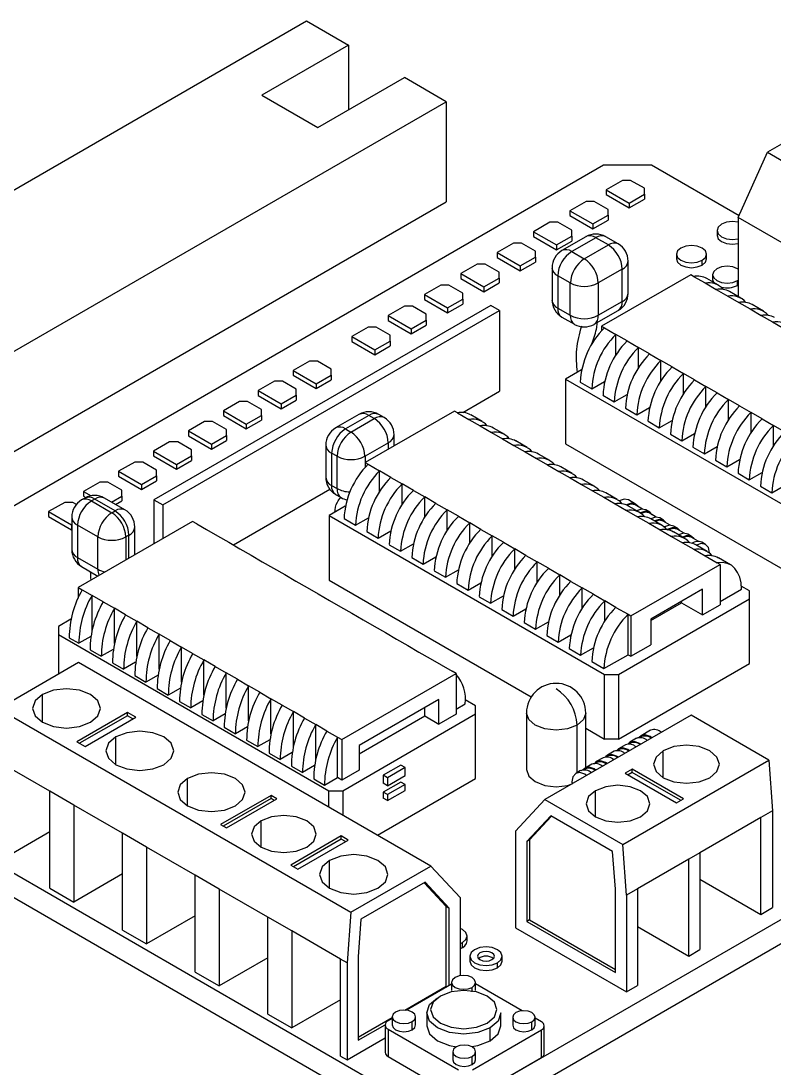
# Model space of a CAD drawing. Header units: millimetres. Extents: x 45 to 155, y 46 to 185.
# Drawn here: x 85.61 to 93.23, y 148.34 to 158.93 of the extents above; entities that cross this region are included whole.
import ezdxf

# ---------------------------------------------------------------- set-up
doc = ezdxf.new("R2010")
doc.units = ezdxf.units.MM

msp = doc.modelspace()

# ---------------------------------------------------------------- linework, layer by layer
at = {"color": 7, "linetype": 'Continuous', "lineweight": 25}
for p, q in [((73.482, 150.259), (88.501, 158.929)), ((88.501, 158.929), (88.925, 158.684)), ((88.925, 158.684), (88.048, 158.178)), ((88.925, 158.684), (88.925, 158.031)), ((88.614, 157.851), (89.491, 158.357)), ((89.915, 158.112), (89.491, 158.357)), ((88.048, 158.178), (88.614, 157.851)), ((74.896, 149.442), (89.915, 158.112)), ((89.915, 158.112), (89.915, 157.1)), ((94.002, 158.083), (93.166, 157.6)), ((92.869, 156.939), (93.166, 157.6)), ((93.166, 157.6), (96.805, 155.499)), ((84.296, 153.309), (91.507, 157.472)), ((91.507, 157.472), (91.993, 157.472)), ((91.993, 157.472), (92.879, 156.961)), ((91.698, 157.316), (91.534, 157.222)), ((91.78, 157.316), (91.698, 157.316)), ((91.92, 157.236), (91.78, 157.316)), ((91.534, 157.222), (91.767, 157.087)), ((91.534, 157.222), (91.534, 157.173)), ((91.92, 157.176), (91.92, 157.236)), ((83.759, 153.546), (89.915, 157.1)), ((91.331, 157.104), (91.166, 157.009)), ((91.412, 157.104), (91.331, 157.104)), ((91.552, 157.023), (91.412, 157.104)), ((91.534, 157.173), (91.767, 157.038)), ((91.767, 157.087), (91.92, 157.176)), ((91.767, 157.038), (91.92, 157.127)), ((91.767, 157.087), (91.767, 157.038)), ((91.92, 157.176), (91.92, 157.127)), ((91.166, 157.009), (91.166, 156.96)), ((91.166, 157.009), (91.399, 156.875)), ((91.552, 156.963), (91.552, 157.023)), ((90.963, 156.892), (90.799, 156.797)), ((91.044, 156.892), (90.963, 156.892)), ((91.184, 156.811), (91.044, 156.892)), ((91.166, 156.96), (91.399, 156.826)), ((91.399, 156.875), (91.552, 156.963)), ((91.399, 156.826), (91.552, 156.914)), ((91.399, 156.875), (91.399, 156.826)), ((91.552, 156.963), (91.552, 156.914)), ((96.508, 154.838), (92.869, 156.939)), ((92.869, 156.939), (92.869, 156.141)), ((90.799, 156.797), (90.799, 156.748)), ((90.799, 156.797), (91.031, 156.663)), ((91.184, 156.751), (91.184, 156.811)), ((92.654, 156.809), (92.654, 156.76)), ((90.595, 156.68), (90.431, 156.585)), ((90.676, 156.68), (90.595, 156.68)), ((90.817, 156.599), (90.676, 156.68)), ((90.799, 156.748), (91.031, 156.614)), ((91.031, 156.663), (91.184, 156.751)), ((91.031, 156.614), (91.184, 156.702)), ((91.031, 156.663), (91.031, 156.614)), ((91.328, 156.746), (91.085, 156.606)), ((91.184, 156.751), (91.184, 156.702)), ((91.428, 156.736), (91.185, 156.596)), ((91.311, 156.523), (91.555, 156.663)), ((91.555, 156.663), (91.428, 156.736)), ((91.655, 156.673), (91.528, 156.746)), ((90.431, 156.585), (90.664, 156.45)), ((90.431, 156.585), (90.431, 156.536)), ((90.817, 156.539), (90.817, 156.599)), ((91.185, 156.596), (91.311, 156.523)), ((92.244, 156.57), (92.244, 156.521)), ((92.548, 156.521), (92.548, 156.57)), ((90.227, 156.467), (90.063, 156.373)), ((90.309, 156.467), (90.227, 156.467)), ((90.449, 156.387), (90.309, 156.467)), ((90.431, 156.536), (90.664, 156.402)), ((90.664, 156.45), (90.817, 156.539)), ((90.664, 156.402), (90.817, 156.49)), ((90.664, 156.45), (90.664, 156.402)), ((90.817, 156.539), (90.817, 156.49)), ((91.755, 156.173), (91.755, 156.5)), ((92.504, 156.459), (92.504, 156.508)), ((90.063, 156.373), (90.063, 156.324)), ((90.063, 156.373), (90.296, 156.238)), ((90.449, 156.327), (90.449, 156.387)), ((90.985, 156.433), (90.985, 156.106)), ((91.17, 156.278), (91.043, 156.351)), ((91.043, 156.351), (91.043, 156.024)), ((91.696, 156.418), (91.453, 156.278)), ((92.389, 156.362), (91.486, 155.841)), ((91.696, 156.092), (91.696, 156.418)), ((92.417, 156.345), (92.389, 156.362)), ((92.417, 156.345), (92.534, 156.278)), ((92.61, 156.362), (92.61, 156.313)), ((89.86, 156.255), (89.695, 156.16)), ((89.941, 156.255), (89.86, 156.255)), ((90.081, 156.174), (89.941, 156.255)), ((90.063, 156.324), (90.296, 156.189)), ((90.296, 156.238), (90.449, 156.327)), ((90.296, 156.189), (90.449, 156.278)), ((90.296, 156.238), (90.296, 156.189)), ((90.449, 156.327), (90.449, 156.278)), ((91.17, 155.951), (91.17, 156.278)), ((91.453, 156.278), (91.453, 155.951)), ((92.534, 156.278), (92.647, 156.213)), ((92.669, 156.256), (92.552, 156.324)), ((92.61, 156.313), (92.617, 156.286)), ((92.861, 156.302), (92.869, 156.306)), ((92.861, 156.253), (92.861, 156.302)), ((92.861, 156.253), (92.869, 156.257)), ((89.695, 156.16), (89.928, 156.026)), ((89.695, 156.16), (89.695, 156.111)), ((90.081, 156.114), (90.081, 156.174)), ((92.647, 156.213), (92.762, 156.146)), ((92.762, 156.146), (92.875, 156.081)), ((92.896, 156.125), (92.782, 156.191)), ((90.367, 156.052), (86.958, 154.084)), ((89.492, 156.043), (89.328, 155.948)), ((89.573, 156.043), (89.492, 156.043)), ((89.713, 155.962), (89.573, 156.043)), ((89.695, 156.111), (89.928, 155.977)), ((89.928, 156.026), (90.081, 156.114)), ((89.928, 155.977), (90.081, 156.065)), ((89.928, 156.026), (89.928, 155.977)), ((90.081, 156.114), (90.081, 156.065)), ((90.455, 156.001), (90.367, 156.052)), ((91.453, 155.951), (91.696, 156.092)), ((92.875, 156.081), (92.989, 156.015)), ((93.124, 155.993), (93.01, 156.059)), ((87.047, 154.033), (90.455, 156.001)), ((89.328, 155.948), (89.561, 155.814)), ((89.328, 155.948), (89.328, 155.899)), ((89.713, 155.902), (89.713, 155.962)), ((90.455, 156.001), (90.455, 155.184)), ((91.043, 156.024), (91.17, 155.951)), ((91.085, 155.933), (91.211, 155.86)), ((91.411, 155.86), (91.655, 156)), ((92.989, 156.015), (93.102, 155.95)), ((93.102, 155.95), (93.217, 155.884)), ((89.124, 155.831), (88.96, 155.736)), ((89.206, 155.831), (89.124, 155.831)), ((89.346, 155.75), (89.206, 155.831)), ((89.328, 155.899), (89.561, 155.765)), ((89.561, 155.814), (89.713, 155.902)), ((89.561, 155.765), (89.713, 155.853)), ((89.713, 155.902), (89.713, 155.853)), ((91.486, 155.841), (91.515, 155.824)), ((91.486, 155.841), (91.486, 155.794)), ((91.515, 155.824), (91.631, 155.757)), ((93.217, 155.884), (93.33, 155.818)), ((88.96, 155.736), (89.193, 155.601)), ((88.96, 155.736), (88.96, 155.687)), ((89.346, 155.69), (89.346, 155.75)), ((89.561, 155.814), (89.561, 155.765)), ((91.745, 155.692), (91.631, 155.757)), ((91.631, 155.55), (91.631, 155.757)), ((88.96, 155.687), (89.193, 155.552)), ((89.193, 155.601), (89.346, 155.69)), ((89.193, 155.552), (89.346, 155.641)), ((89.346, 155.69), (89.346, 155.641)), ((91.745, 155.692), (91.859, 155.625)), ((91.972, 155.56), (91.859, 155.625)), ((91.859, 155.418), (91.859, 155.625)), ((89.193, 155.601), (89.193, 155.552)), ((91.972, 155.56), (92.087, 155.494)), ((88.531, 155.488), (88.367, 155.393)), ((88.367, 155.393), (88.367, 155.344)), ((88.367, 155.393), (88.6, 155.259)), ((88.612, 155.488), (88.531, 155.488)), ((88.752, 155.407), (88.612, 155.488)), ((88.752, 155.347), (88.752, 155.407)), ((91.283, 155.399), (91.121, 155.305)), ((92.2, 155.429), (92.087, 155.494)), ((92.087, 155.287), (92.087, 155.494)), ((92.2, 155.429), (92.314, 155.363)), ((88.367, 155.344), (88.6, 155.21)), ((88.6, 155.259), (88.752, 155.347)), ((88.6, 155.21), (88.752, 155.298)), ((88.752, 155.347), (88.752, 155.298)), ((91.121, 155.305), (93.906, 153.697)), ((91.121, 155.305), (91.121, 154.652)), ((92.428, 155.297), (92.314, 155.363)), ((92.314, 155.156), (92.314, 155.363)), ((92.428, 155.297), (92.542, 155.231)), ((88.177, 155.284), (88.013, 155.189)), ((88.013, 155.189), (88.246, 155.055)), ((88.013, 155.189), (88.013, 155.14)), ((88.258, 155.284), (88.177, 155.284)), ((88.398, 155.203), (88.258, 155.284)), ((88.398, 155.143), (88.398, 155.203)), ((88.6, 155.259), (88.6, 155.21)), ((90.081, 154.968), (90.455, 155.184)), ((91.271, 155.275), (91.387, 155.208)), ((91.387, 155.208), (91.517, 155.283)), ((92.655, 155.166), (92.542, 155.231)), ((92.542, 155.024), (92.542, 155.231)), ((87.824, 155.08), (87.66, 154.985)), ((87.905, 155.08), (87.824, 155.08)), ((88.045, 154.999), (87.905, 155.08)), ((88.013, 155.14), (88.246, 155.006)), ((88.246, 155.055), (88.398, 155.143)), ((88.246, 155.006), (88.398, 155.094)), ((88.398, 155.143), (88.398, 155.094)), ((91.5, 155.142), (91.615, 155.076)), ((91.615, 155.076), (91.745, 155.151)), ((92.655, 155.166), (92.77, 155.1)), ((92.883, 155.034), (92.77, 155.1)), ((92.77, 154.893), (92.77, 155.1)), ((87.66, 154.985), (87.66, 154.936)), ((87.66, 154.985), (87.892, 154.851)), ((88.045, 154.939), (88.045, 154.999)), ((88.246, 155.055), (88.246, 155.006)), ((89.999, 154.982), (89.096, 154.461)), ((90.027, 154.966), (89.999, 154.982)), ((91.728, 155.011), (91.843, 154.945)), ((91.843, 154.945), (91.972, 155.02)), ((92.883, 155.034), (92.998, 154.968)), ((93.111, 154.903), (92.998, 154.968)), ((92.998, 154.761), (92.998, 154.968)), ((87.47, 154.876), (87.306, 154.781)), ((87.551, 154.876), (87.47, 154.876)), ((87.691, 154.795), (87.551, 154.876)), ((87.66, 154.936), (87.892, 154.802)), ((87.892, 154.851), (88.045, 154.939)), ((87.892, 154.802), (88.045, 154.89)), ((88.045, 154.939), (88.045, 154.89)), ((89.032, 154.948), (88.796, 154.812)), ((89.132, 154.938), (88.896, 154.802)), ((88.951, 154.77), (89.187, 154.906)), ((89.187, 154.906), (89.132, 154.938)), ((89.287, 154.916), (89.232, 154.948)), ((90.027, 154.966), (90.144, 154.898)), ((90.144, 154.898), (90.257, 154.833)), ((90.279, 154.876), (90.162, 154.944)), ((91.956, 154.88), (92.07, 154.813)), ((92.07, 154.813), (92.2, 154.888)), ((93.111, 154.903), (93.225, 154.837)), ((87.306, 154.781), (87.539, 154.647)), ((87.306, 154.781), (87.306, 154.732)), ((87.691, 154.735), (87.691, 154.795)), ((87.892, 154.851), (87.892, 154.802)), ((88.896, 154.802), (88.951, 154.77)), ((90.257, 154.833), (90.372, 154.767)), ((90.372, 154.767), (90.485, 154.701)), ((90.506, 154.745), (90.392, 154.811)), ((92.298, 154.682), (92.428, 154.757)), ((93.338, 154.771), (93.225, 154.837)), ((93.225, 154.63), (93.225, 154.837)), ((87.116, 154.671), (86.953, 154.577)), ((87.198, 154.671), (87.116, 154.671)), ((87.338, 154.591), (87.198, 154.671)), ((87.306, 154.732), (87.539, 154.598)), ((87.539, 154.647), (87.691, 154.735)), ((87.539, 154.598), (87.691, 154.686)), ((87.691, 154.735), (87.691, 154.686)), ((89.329, 154.661), (89.093, 154.525)), ((89.329, 154.595), (89.329, 154.661)), ((89.387, 154.629), (89.387, 154.743)), ((90.485, 154.701), (90.599, 154.635)), ((90.734, 154.614), (90.62, 154.68)), ((91.121, 154.652), (93.906, 153.044)), ((92.184, 154.748), (92.298, 154.682)), ((86.953, 154.577), (86.953, 154.528)), ((86.953, 154.577), (87.185, 154.443)), ((87.338, 154.531), (87.338, 154.591)), ((87.539, 154.647), (87.539, 154.598)), ((88.696, 154.638), (88.696, 154.312)), ((88.81, 154.525), (88.755, 154.557)), ((88.755, 154.557), (88.755, 154.23)), ((90.599, 154.635), (90.712, 154.57)), ((90.712, 154.57), (90.827, 154.504)), ((90.962, 154.482), (90.847, 154.548)), ((92.411, 154.617), (92.526, 154.551)), ((92.526, 154.551), (92.655, 154.625)), ((86.763, 154.467), (86.599, 154.373)), ((86.844, 154.467), (86.763, 154.467)), ((86.984, 154.386), (86.844, 154.467)), ((86.953, 154.528), (87.185, 154.394)), ((87.185, 154.443), (87.338, 154.531)), ((87.185, 154.394), (87.338, 154.482)), ((87.185, 154.443), (87.185, 154.394)), ((87.338, 154.531), (87.338, 154.482)), ((88.81, 154.198), (88.81, 154.525)), ((89.093, 154.525), (89.093, 154.411)), ((89.096, 154.461), (89.125, 154.445)), ((89.096, 154.461), (89.096, 154.415)), ((89.125, 154.445), (89.241, 154.377)), ((90.827, 154.504), (90.94, 154.439)), ((90.94, 154.439), (91.055, 154.372)), ((92.639, 154.485), (92.753, 154.419)), ((92.753, 154.419), (92.883, 154.494)), ((86.599, 154.373), (86.832, 154.238)), ((86.599, 154.373), (86.599, 154.324)), ((86.984, 154.326), (86.984, 154.386)), ((89.355, 154.312), (89.241, 154.377)), ((89.241, 154.17), (89.241, 154.377)), ((91.055, 154.372), (91.168, 154.307)), ((91.19, 154.351), (91.075, 154.417)), ((92.867, 154.354), (92.981, 154.288)), ((92.981, 154.288), (93.111, 154.362)), ((86.409, 154.263), (86.246, 154.169)), ((86.491, 154.263), (86.409, 154.263)), ((86.631, 154.182), (86.491, 154.263)), ((86.599, 154.324), (86.832, 154.189)), ((86.832, 154.238), (86.984, 154.326)), ((86.832, 154.189), (86.984, 154.277)), ((86.832, 154.238), (86.832, 154.189)), ((86.984, 154.326), (86.984, 154.277)), ((88.755, 154.23), (88.81, 154.198)), ((89.355, 154.312), (89.469, 154.246)), ((89.582, 154.18), (89.469, 154.246)), ((89.469, 154.039), (89.469, 154.246)), ((91.168, 154.307), (91.282, 154.241)), ((91.282, 154.241), (91.395, 154.176)), ((91.417, 154.219), (91.303, 154.285)), ((93.209, 154.156), (93.338, 154.231)), ((86.246, 154.169), (86.321, 154.125)), ((86.246, 154.169), (86.246, 154.12)), ((86.246, 154.12), (86.268, 154.107)), ((86.527, 154.062), (86.631, 154.122)), ((86.631, 154.122), (86.631, 154.182)), ((86.631, 154.122), (86.631, 154.073)), ((87.761, 153.629), (88.736, 154.192)), ((88.796, 154.139), (88.851, 154.107)), ((89.582, 154.18), (89.697, 154.114)), ((91.395, 154.176), (91.51, 154.11)), ((91.645, 154.088), (91.53, 154.154)), ((93.094, 154.222), (93.209, 154.156)), ((86.056, 154.059), (85.892, 153.965)), ((86.137, 154.059), (86.056, 154.059)), ((86.173, 154.039), (86.137, 154.059)), ((86.258, 154.102), (86.226, 154.083)), ((86.358, 154.092), (86.326, 154.073)), ((86.326, 154.073), (86.531, 153.954)), ((86.564, 153.973), (86.358, 154.092)), ((86.664, 153.983), (86.458, 154.102)), ((86.569, 154.038), (86.631, 154.073)), ((86.958, 154.084), (87.047, 154.033)), ((86.958, 154.084), (86.958, 153.642)), ((87.047, 154.033), (87.047, 153.693)), ((88.893, 154.019), (88.731, 153.925)), ((89.81, 154.049), (89.697, 154.114)), ((89.697, 153.907), (89.697, 154.114)), ((89.81, 154.049), (89.924, 153.983)), ((91.51, 154.11), (91.623, 154.044)), ((91.623, 154.044), (91.738, 153.978)), ((91.873, 153.956), (91.758, 154.022)), ((91.831, 154.042), (91.759, 154.083)), ((91.899, 153.991), (91.826, 154.033)), ((85.892, 153.965), (86.125, 153.83)), ((85.892, 153.965), (85.892, 153.916)), ((85.892, 153.916), (86.125, 153.781)), ((86.126, 153.91), (86.126, 153.583)), ((86.531, 153.954), (86.564, 153.973)), ((88.731, 153.925), (91.516, 152.317)), ((88.731, 153.925), (88.731, 153.272)), ((90.038, 153.918), (89.924, 153.983)), ((89.924, 153.776), (89.924, 153.983)), ((90.038, 153.918), (90.152, 153.851)), ((91.738, 153.978), (91.851, 153.913)), ((91.851, 153.913), (91.965, 153.847)), ((91.973, 153.96), (91.934, 153.983)), ((92.04, 153.91), (91.968, 153.952)), ((86.125, 153.83), (86.126, 153.831)), ((86.125, 153.83), (86.125, 153.781)), ((86.39, 153.709), (86.184, 153.828)), ((86.184, 153.828), (86.184, 153.501)), ((87.348, 153.867), (86.191, 153.199)), ((86.764, 153.53), (86.764, 153.81)), ((87.39, 153.843), (87.348, 153.867)), ((87.39, 153.843), (87.489, 153.786)), ((88.881, 153.895), (88.997, 153.828)), ((88.997, 153.828), (89.127, 153.903)), ((90.265, 153.786), (90.152, 153.851)), ((90.152, 153.644), (90.152, 153.851)), ((91.965, 153.847), (92.079, 153.781)), ((92.1, 153.825), (91.986, 153.891)), ((92.114, 153.879), (92.075, 153.901)), ((92.181, 153.828), (92.109, 153.87)), ((92.255, 153.797), (92.217, 153.819)), ((86.125, 153.781), (86.126, 153.782)), ((86.39, 153.383), (86.39, 153.709)), ((86.705, 153.728), (86.673, 153.709)), ((86.673, 153.709), (86.673, 153.477)), ((86.705, 153.496), (86.705, 153.728)), ((87.489, 153.786), (87.602, 153.721)), ((87.602, 153.721), (87.715, 153.655)), ((89.11, 153.763), (89.225, 153.697)), ((89.225, 153.697), (89.355, 153.771)), ((90.265, 153.786), (90.38, 153.72)), ((90.493, 153.655), (90.38, 153.72)), ((90.38, 153.513), (90.38, 153.72)), ((92.079, 153.781), (92.193, 153.715)), ((92.193, 153.715), (92.306, 153.65)), ((92.328, 153.693), (92.213, 153.76)), ((92.323, 153.747), (92.25, 153.788)), ((92.397, 153.715), (92.358, 153.738)), ((92.464, 153.665), (92.392, 153.707)), ((87.715, 153.655), (87.828, 153.59)), ((87.828, 153.59), (87.941, 153.525)), ((89.338, 153.631), (89.453, 153.565)), ((89.453, 153.565), (89.582, 153.64)), ((90.493, 153.655), (90.608, 153.589)), ((92.306, 153.65), (92.421, 153.584)), ((92.556, 153.562), (92.441, 153.628)), ((92.538, 153.634), (92.5, 153.656)), ((86.184, 153.501), (86.39, 153.383)), ((87.941, 153.525), (88.054, 153.459)), ((89.566, 153.5), (89.68, 153.434)), ((89.68, 153.434), (89.81, 153.508)), ((90.721, 153.523), (90.608, 153.589)), ((90.608, 153.381), (90.608, 153.589)), ((90.721, 153.523), (90.835, 153.457)), ((92.421, 153.584), (92.534, 153.518)), ((92.534, 153.518), (92.657, 153.448)), ((92.791, 153.426), (92.669, 153.497)), ((86.226, 153.41), (86.391, 153.314)), ((88.054, 153.459), (88.167, 153.394)), ((88.167, 153.394), (88.281, 153.329)), ((90.948, 153.392), (90.835, 153.457)), ((90.835, 153.25), (90.835, 153.457)), ((90.948, 153.392), (91.063, 153.326)), ((91.782, 152.91), (92.685, 153.431)), ((92.685, 153.431), (92.657, 153.448)), ((92.685, 153.431), (92.685, 153.023)), ((88.281, 153.329), (88.394, 153.263)), ((88.731, 153.272), (90.775, 152.092)), ((89.794, 153.368), (89.908, 153.302)), ((89.823, 147.833), (99.256, 153.279)), ((89.908, 153.302), (90.038, 153.377)), ((91.176, 153.26), (91.063, 153.326)), ((91.063, 153.119), (91.063, 153.326)), ((86.191, 153.199), (86.233, 153.174)), ((86.191, 153.199), (86.191, 153.091)), ((86.233, 153.174), (86.331, 153.118)), ((88.394, 153.263), (88.507, 153.198)), ((88.507, 153.198), (88.62, 153.133)), ((90.021, 153.237), (90.136, 153.171)), ((90.136, 153.171), (90.265, 153.246)), ((91.176, 153.26), (91.291, 153.194)), ((91.404, 153.129), (91.291, 153.194)), ((91.291, 152.987), (91.291, 153.194)), ((92.508, 153.18), (91.986, 152.878)), ((92.508, 152.921), (92.508, 153.18)), ((92.685, 153.056), (92.901, 153.18)), ((92.982, 153.163), (92.9, 153.211)), ((86.444, 153.052), (86.331, 153.118)), ((86.331, 152.762), (86.331, 153.118)), ((88.62, 153.133), (88.733, 153.067)), ((88.733, 153.067), (88.846, 153.002)), ((90.249, 153.105), (90.363, 153.039)), ((90.363, 153.039), (90.493, 153.114)), ((91.404, 153.129), (91.518, 153.063)), ((91.631, 152.997), (91.518, 153.063)), ((91.518, 152.856), (91.518, 153.063)), ((91.658, 152.317), (92.982, 153.082)), ((92.982, 153.082), (92.982, 153.163)), ((92.982, 152.428), (92.982, 153.082)), ((86.444, 153.052), (86.557, 152.987)), ((86.671, 152.922), (86.557, 152.987)), ((86.557, 152.632), (86.557, 152.987)), ((88.846, 153.002), (88.959, 152.937)), ((89.823, 147.588), (99.256, 153.034)), ((90.477, 152.974), (90.591, 152.908)), ((90.591, 152.908), (90.721, 152.983)), ((91.631, 152.997), (91.754, 152.927)), ((91.986, 152.864), (92.296, 153.044)), ((92.296, 153.044), (92.296, 153.057)), ((92.296, 153.044), (92.508, 152.921)), ((92.508, 152.921), (92.685, 153.023)), ((86.118, 152.876), (85.991, 152.803)), ((86.671, 152.922), (86.784, 152.856)), ((86.897, 152.791), (86.784, 152.856)), ((86.784, 152.501), (86.784, 152.856)), ((88.959, 152.937), (89.073, 152.872)), ((89.073, 152.872), (89.186, 152.806)), ((90.819, 152.776), (90.948, 152.851)), ((91.754, 152.518), (91.754, 152.927)), ((91.754, 152.927), (91.782, 152.91)), ((91.782, 152.91), (91.782, 152.502)), ((91.986, 152.878), (91.986, 152.619)), ((85.991, 152.803), (85.991, 152.721)), ((86.897, 152.791), (87.01, 152.726)), ((89.186, 152.806), (89.299, 152.741)), ((90.704, 152.843), (90.819, 152.776)), ((85.991, 152.721), (88.726, 151.142)), ((85.991, 152.721), (85.991, 152.32)), ((86.1, 152.689), (86.198, 152.633)), ((86.32, 152.703), (86.198, 152.633)), ((87.123, 152.661), (87.01, 152.726)), ((87.01, 152.37), (87.01, 152.726)), ((87.123, 152.661), (87.236, 152.595)), ((89.299, 152.741), (89.412, 152.676)), ((89.412, 152.676), (89.525, 152.61)), ((90.932, 152.711), (91.047, 152.645)), ((91.047, 152.645), (91.176, 152.72)), ((86.311, 152.567), (86.424, 152.502)), ((86.546, 152.572), (86.424, 152.502)), ((87.349, 152.53), (87.236, 152.595)), ((87.236, 152.24), (87.236, 152.595)), ((89.525, 152.61), (89.638, 152.545)), ((89.638, 152.545), (89.751, 152.48)), ((91.16, 152.58), (91.274, 152.514)), ((91.274, 152.514), (91.404, 152.588)), ((91.782, 152.502), (91.986, 152.619)), ((86.195, 152.438), (85.384, 151.969)), ((89.76, 150.38), (86.195, 152.438)), ((86.538, 152.437), (86.651, 152.371)), ((86.772, 152.442), (86.651, 152.371)), ((87.349, 152.53), (87.463, 152.465)), ((87.576, 152.399), (87.463, 152.465)), ((87.463, 152.109), (87.463, 152.465)), ((89.751, 152.48), (89.865, 152.414)), ((91.387, 152.448), (91.51, 152.377)), ((91.51, 152.377), (91.754, 152.518)), ((91.658, 151.664), (92.982, 152.428)), ((91.754, 152.518), (91.782, 152.502)), ((87.576, 152.399), (87.689, 152.334)), ((87.802, 152.269), (87.689, 152.334)), ((87.689, 151.978), (87.689, 152.334)), ((88.859, 151.659), (90.016, 152.327)), ((89.865, 152.414), (89.974, 152.351)), ((90.016, 152.327), (89.974, 152.351)), ((90.016, 152.327), (90.016, 151.918)), ((86.764, 152.306), (86.877, 152.241)), ((86.999, 152.311), (86.877, 152.241)), ((87.802, 152.269), (87.915, 152.203)), ((91.516, 151.664), (91.516, 152.317)), ((91.516, 152.317), (91.658, 152.317)), ((91.658, 152.317), (91.658, 151.664)), ((82.317, 152.166), (89.823, 147.833)), ((85.829, 151.834), (85.829, 152.115)), ((86.99, 152.175), (87.103, 152.11)), ((87.225, 152.18), (87.103, 152.11)), ((88.028, 152.138), (87.915, 152.203)), ((87.915, 151.848), (87.915, 152.203)), ((88.028, 152.138), (88.141, 152.073)), ((87.216, 152.045), (87.33, 151.98)), ((87.451, 152.05), (87.33, 151.98)), ((88.255, 152.007), (88.141, 152.073)), ((88.141, 151.717), (88.141, 152.073)), ((88.255, 152.007), (88.368, 151.942)), ((89.839, 152.066), (89.033, 151.601)), ((89.839, 151.816), (89.839, 152.066)), ((90.016, 151.967), (90.107, 152.02)), ((90.212, 152), (90.107, 152.061)), ((82.317, 151.921), (89.823, 147.588)), ((85.384, 151.969), (88.948, 149.912)), ((86.689, 151.933), (86.178, 151.638)), ((86.689, 151.901), (86.206, 151.622)), ((86.773, 151.885), (86.689, 151.933)), ((86.689, 151.901), (86.689, 151.933)), ((86.745, 151.868), (86.689, 151.901)), ((87.443, 151.914), (87.556, 151.849)), ((87.678, 151.919), (87.556, 151.849)), ((88.481, 151.877), (88.368, 151.942)), ((88.368, 151.587), (88.368, 151.942)), ((88.868, 151.142), (90.212, 151.919)), ((89.033, 151.514), (89.697, 151.898)), ((89.697, 151.898), (89.697, 151.985)), ((89.697, 151.898), (89.839, 151.816)), ((90.016, 151.918), (89.839, 151.816)), ((90.212, 151.919), (90.212, 152)), ((90.212, 151.265), (90.212, 151.919)), ((90.726, 151.928), (90.726, 151.356)), ((92.391, 151.906), (90.913, 151.053)), ((91.326, 151.375), (91.326, 151.928)), ((93.18, 151.451), (92.391, 151.906)), ((86.262, 151.59), (86.773, 151.885)), ((88.481, 151.877), (88.594, 151.811)), ((88.707, 151.746), (88.594, 151.811)), ((88.594, 151.456), (88.594, 151.811)), ((91.238, 151.324), (91.238, 151.806)), ((86.572, 151.405), (86.572, 151.686)), ((87.669, 151.784), (87.782, 151.718)), ((87.904, 151.789), (87.782, 151.718)), ((88.707, 151.746), (88.816, 151.683)), ((88.816, 151.275), (88.816, 151.683)), ((88.816, 151.683), (88.859, 151.659)), ((91.326, 151.774), (91.516, 151.664)), ((91.891, 151.689), (91.875, 151.68)), ((91.982, 151.754), (91.886, 151.698)), ((86.178, 151.638), (86.262, 151.59)), ((87.895, 151.653), (88.008, 151.588)), ((88.13, 151.658), (88.008, 151.588)), ((88.859, 151.659), (88.859, 151.25)), ((89.033, 151.601), (89.033, 151.351)), ((91.658, 151.664), (91.516, 151.664)), ((91.727, 151.606), (91.659, 151.567)), ((91.778, 151.624), (91.762, 151.615)), ((91.84, 151.672), (91.773, 151.633)), ((88.122, 151.522), (88.235, 151.457)), ((88.356, 151.527), (88.235, 151.457)), ((91.501, 151.476), (91.433, 151.437)), ((91.551, 151.493), (91.535, 151.484)), ((91.614, 151.541), (91.546, 151.502)), ((91.664, 151.559), (91.649, 151.55)), ((92.109, 151.274), (92.109, 151.546)), ((85.904, 151.136), (85.412, 151.421)), ((88.348, 151.392), (88.461, 151.326)), ((88.583, 151.397), (88.461, 151.326)), ((89.455, 151.402), (89.277, 151.299)), ((89.498, 151.377), (89.32, 151.274)), ((89.498, 151.377), (89.455, 151.402)), ((89.498, 151.296), (89.498, 151.377)), ((91.387, 151.41), (91.32, 151.371)), ((91.438, 151.428), (91.422, 151.419)), ((91.702, 150.597), (93.18, 151.451)), ((93.18, 151.451), (93.217, 150.94)), ((87.298, 150.988), (87.298, 151.267)), ((88.574, 151.261), (88.683, 151.198)), ((88.683, 151.198), (88.816, 151.275)), ((88.859, 151.25), (88.816, 151.275)), ((89.033, 151.351), (88.859, 151.25)), ((89.219, 150.692), (90.212, 151.265)), ((89.277, 151.299), (89.277, 151.217)), ((89.32, 151.274), (89.277, 151.299)), ((89.32, 151.193), (89.498, 151.296)), ((89.32, 151.274), (89.32, 151.193)), ((91.274, 151.345), (91.225, 151.317)), ((91.325, 151.363), (91.309, 151.354)), ((91.796, 151.36), (91.726, 151.32)), ((91.726, 151.32), (92.244, 151.021)), ((91.796, 151.328), (91.754, 151.304)), ((92.314, 151.061), (91.796, 151.36)), ((91.796, 151.328), (91.796, 151.36)), ((92.285, 151.045), (91.796, 151.328)), ((89.455, 151.23), (89.277, 151.128)), ((89.32, 151.193), (89.277, 151.217)), ((89.498, 151.206), (89.32, 151.103)), ((89.498, 151.206), (89.455, 151.23)), ((89.498, 151.145), (89.498, 151.206)), ((91.187, 151.233), (91.188, 151.211)), ((86.147, 150.996), (85.904, 151.136)), ((85.904, 150.156), (85.904, 151.136)), ((88.142, 151.095), (87.631, 150.8)), ((88.142, 151.062), (87.659, 150.783)), ((87.69, 150.765), (88.201, 151.06)), ((88.201, 151.06), (88.142, 151.095)), ((88.142, 151.062), (88.142, 151.095)), ((88.173, 151.044), (88.142, 151.062)), ((88.726, 150.977), (88.726, 151.142)), ((88.726, 151.142), (88.868, 151.142)), ((88.868, 151.142), (88.868, 150.895)), ((89.277, 151.128), (89.277, 151.067)), ((89.32, 151.103), (89.277, 151.128)), ((89.32, 151.042), (89.277, 151.067)), ((89.32, 151.042), (89.498, 151.145)), ((89.32, 151.103), (89.32, 151.042)), ((90.913, 151.053), (90.616, 150.734)), ((90.913, 151.053), (91.702, 150.597)), ((91.424, 150.878), (91.424, 151.142)), ((92.244, 151.021), (92.314, 151.061)), ((86.64, 150.712), (86.147, 150.996)), ((86.147, 150.996), (86.147, 150.016)), ((88.042, 150.571), (88.042, 150.837)), ((90.972, 150.888), (90.729, 150.628)), ((90.98, 150.883), (90.757, 150.644)), ((91.598, 150.527), (90.972, 150.888)), ((93.097, 150.87), (92.481, 150.515)), ((93.217, 150.94), (93.097, 150.87)), ((93.097, 149.891), (93.097, 150.87)), ((93.217, 150.94), (93.217, 149.96)), ((87.631, 150.8), (87.69, 150.765)), ((90.616, 150.734), (90.616, 149.754)), ((85.904, 150.725), (85.412, 150.441)), ((86.882, 150.572), (86.64, 150.712)), ((86.64, 149.732), (86.64, 150.712)), ((88.852, 150.684), (88.341, 150.389)), ((88.852, 150.652), (88.369, 150.373)), ((88.413, 150.348), (88.924, 150.643)), ((88.924, 150.643), (88.852, 150.684)), ((88.852, 150.652), (88.852, 150.684)), ((88.896, 150.627), (88.852, 150.652)), ((90.757, 150.644), (90.729, 150.628)), ((90.729, 150.628), (90.729, 149.82)), ((90.757, 150.644), (90.757, 149.836)), ((87.375, 150.287), (86.882, 150.572)), ((86.882, 150.572), (86.882, 149.592)), ((91.626, 150.146), (91.598, 150.527)), ((91.739, 150.086), (91.702, 150.597)), ((88.735, 150.155), (88.735, 150.437)), ((92.369, 150.45), (91.849, 150.15)), ((92.481, 150.515), (92.369, 150.45)), ((92.369, 149.47), (92.369, 150.45)), ((92.481, 150.515), (92.481, 149.535)), ((88.341, 150.389), (88.413, 150.348)), ((88.948, 149.912), (89.76, 150.38)), ((90.057, 150.062), (89.76, 150.38)), ((86.64, 150.301), (86.147, 150.016)), ((87.618, 150.147), (87.375, 150.287)), ((87.375, 149.307), (87.375, 150.287)), ((89.701, 150.216), (89.052, 149.841)), ((89.915, 149.972), (89.692, 150.211)), ((89.944, 149.955), (89.701, 150.216)), ((92.481, 150.246), (93.097, 149.891)), ((85.904, 150.156), (86.147, 150.016)), ((88.11, 149.863), (87.618, 150.147)), ((87.618, 150.147), (87.618, 149.167)), ((91.626, 149.302), (91.626, 150.146)), ((91.849, 150.15), (91.739, 150.086)), ((91.849, 150.15), (91.849, 149.17)), ((90.057, 150.062), (90.057, 149.27)), ((91.739, 150.086), (91.739, 149.106)), ((88.948, 149.912), (88.911, 149.4)), ((89.915, 149.164), (89.915, 149.972)), ((89.915, 149.972), (89.944, 149.955)), ((89.944, 149.169), (89.944, 149.955)), ((93.097, 149.891), (93.217, 149.96)), ((87.375, 149.876), (86.882, 149.592)), ((88.353, 149.723), (88.11, 149.863)), ((88.11, 148.883), (88.11, 149.863)), ((89.052, 149.841), (89.024, 149.46)), ((90.757, 149.836), (90.729, 149.82)), ((90.729, 149.82), (91.626, 149.302)), ((90.757, 149.836), (91.626, 149.335)), ((86.64, 149.732), (86.882, 149.592)), ((88.846, 149.438), (88.353, 149.723)), ((88.353, 149.723), (88.353, 148.743)), ((90.127, 149.623), (90.127, 149.672)), ((90.616, 149.754), (91.739, 149.106)), ((91.849, 149.77), (92.369, 149.47)), ((90.079, 149.556), (90.079, 149.605)), ((89.024, 149.46), (89.024, 148.617)), ((90.154, 149.467), (90.154, 149.419)), ((90.48, 149.419), (90.48, 149.467)), ((92.369, 149.47), (92.481, 149.535)), ((88.11, 149.452), (87.618, 149.167)), ((88.911, 149.4), (88.846, 149.438)), ((88.846, 148.458), (88.846, 149.438)), ((88.911, 149.4), (88.911, 148.421)), ((90.432, 149.352), (90.432, 149.401)), ((87.375, 149.307), (87.618, 149.167)), ((89.497, 148.922), (89.915, 149.164)), ((89.969, 149.184), (89.513, 148.921)), ((89.915, 149.164), (89.924, 149.158)), ((89.969, 149.203), (89.969, 149.121)), ((90.176, 149.106), (90.176, 149.153)), ((90.212, 149.121), (90.212, 149.203)), ((90.684, 148.915), (90.212, 149.188)), ((91.739, 149.106), (91.849, 149.17)), ((88.846, 149.027), (88.353, 148.743)), ((88.11, 148.883), (88.353, 148.743)), ((89.024, 148.649), (89.368, 148.848)), ((89.368, 148.837), (89.326, 148.813)), ((89.368, 148.854), (89.368, 148.773)), ((89.605, 148.773), (89.605, 148.854)), ((89.717, 148.895), (89.717, 148.764)), ((90.467, 148.764), (90.467, 148.895)), ((90.587, 148.851), (90.587, 148.769)), ((90.813, 148.769), (90.813, 148.851)), ((90.878, 148.804), (90.813, 148.841)), ((89.024, 148.617), (89.297, 148.774)), ((89.297, 148.772), (89.297, 148.494)), ((89.326, 148.731), (90.039, 148.32)), ((89.326, 148.731), (89.326, 148.454)), ((89.57, 148.724), (89.57, 148.806)), ((90.18, 148.32), (90.878, 148.722)), ((90.358, 148.611), (90.358, 148.742)), ((90.78, 148.723), (90.78, 148.805)), ((90.878, 148.445), (90.878, 148.722)), ((90.907, 148.485), (90.907, 148.763)), ((88.911, 148.421), (89.297, 148.643)), ((88.846, 148.458), (88.911, 148.421)), ((89.326, 148.454), (90.039, 148.042)), ((89.98, 148.502), (89.98, 148.421)), ((90.178, 148.373), (90.178, 148.455)), ((90.18, 148.042), (90.878, 148.445)), ((90.212, 148.421), (90.212, 148.502))]:
    msp.add_line(p, q, dxfattribs=at)
at = {"color": 7, "linetype": 'Continuous', "lineweight": 25, "flags": 128}
for points in [[(92.869, 156.893), (92.81, 156.899), (92.75, 156.893), (92.7, 156.873), (92.666, 156.844), (92.654, 156.809), (92.666, 156.775), (92.7, 156.746), (92.75, 156.726), (92.81, 156.719), (92.869, 156.726)], [(92.654, 156.76), (92.666, 156.726), (92.7, 156.697), (92.75, 156.677), (92.81, 156.67), (92.869, 156.677)], [(92.504, 156.508), (92.537, 156.537), (92.548, 156.57), (92.537, 156.604), (92.504, 156.632), (92.454, 156.651), (92.396, 156.658), (92.338, 156.651), (92.288, 156.632), (92.255, 156.604), (92.244, 156.57), (92.255, 156.537), (92.288, 156.508), (92.338, 156.489), (92.396, 156.482), (92.454, 156.489), (92.504, 156.508)], [(92.244, 156.521), (92.255, 156.488), (92.288, 156.459), (92.338, 156.44), (92.396, 156.433), (92.454, 156.44), (92.504, 156.459)], [(92.504, 156.459), (92.537, 156.488), (92.548, 156.521)], [(92.869, 156.417), (92.861, 156.422), (92.813, 156.44), (92.757, 156.447), (92.701, 156.44), (92.653, 156.422), (92.621, 156.394), (92.61, 156.362), (92.621, 156.329), (92.653, 156.302), (92.701, 156.283), (92.757, 156.277), (92.813, 156.283), (92.861, 156.302), (92.861, 156.302)], [(91.39, 155.669), (91.385, 155.666), (91.384, 155.661), (91.385, 155.657), (91.385, 155.657)], [(91.759, 154.083), (91.716, 154.092), (91.665, 154.074)], [(91.857, 154.016), (91.831, 154.042), (91.788, 154.05), (91.737, 154.033)], [(91.826, 154.033), (91.785, 154.041), (91.745, 154.029)], [(91.934, 153.983), (91.89, 153.991), (91.841, 153.974)], [(91.998, 153.934), (91.973, 153.96), (91.929, 153.969), (91.88, 153.952)], [(91.968, 153.952), (91.926, 153.96), (91.886, 153.947)], [(92.075, 153.901), (92.032, 153.909), (91.983, 153.893)], [(92.139, 153.852), (92.114, 153.879), (92.07, 153.887), (92.021, 153.871)], [(92.109, 153.87), (92.068, 153.878), (92.029, 153.866)], [(92.217, 153.819), (92.173, 153.828), (92.122, 153.81)], [(92.281, 153.771), (92.255, 153.797), (92.212, 153.805), (92.16, 153.788), (92.151, 153.782)], [(92.25, 153.788), (92.209, 153.796), (92.161, 153.78)], [(92.358, 153.738), (92.315, 153.746), (92.266, 153.729)], [(92.422, 153.689), (92.397, 153.715), (92.353, 153.724), (92.304, 153.707)], [(92.392, 153.707), (92.351, 153.715), (92.312, 153.703)], [(92.577, 153.547), (92.567, 153.601), (92.538, 153.634), (92.494, 153.643), (92.445, 153.626)], [(92.901, 153.18), (92.897, 153.244), (92.884, 153.301), (92.863, 153.351), (92.835, 153.391), (92.799, 153.422), (92.756, 153.441), (92.709, 153.45), (92.657, 153.448)], [(85.829, 152.115), (85.755, 152.05), (85.729, 151.974), (85.755, 151.898), (85.829, 151.834), (85.941, 151.791), (86.072, 151.776), (86.204, 151.791), (86.315, 151.834), (86.39, 151.898), (86.416, 151.974), (86.39, 152.05), (86.315, 152.115), (86.204, 152.158), (86.072, 152.173), (85.941, 152.158), (85.829, 152.115)], [(91.238, 151.806), (91.141, 151.768), (91.026, 151.755), (90.911, 151.768), (90.814, 151.806), (90.749, 151.862), (90.726, 151.928)], [(91.326, 151.928), (91.303, 151.862), (91.238, 151.806)], [(86.572, 151.686), (86.497, 151.622), (86.471, 151.546), (86.497, 151.47), (86.572, 151.405), (86.683, 151.362), (86.815, 151.347), (86.947, 151.362), (87.058, 151.405), (87.133, 151.47), (87.159, 151.546), (87.133, 151.622), (87.058, 151.686), (86.947, 151.729), (86.815, 151.744), (86.683, 151.729), (86.572, 151.686)], [(91.995, 151.677), (91.978, 151.689), (91.928, 151.706), (91.886, 151.698), (91.866, 151.68)], [(91.882, 151.612), (91.864, 151.624), (91.815, 151.641), (91.773, 151.633), (91.753, 151.614)], [(92.109, 151.546), (92.037, 151.483), (92.011, 151.41), (92.037, 151.336), (92.109, 151.274), (92.217, 151.232), (92.344, 151.218), (92.472, 151.232), (92.58, 151.274), (92.652, 151.336), (92.678, 151.41), (92.652, 151.483), (92.58, 151.546), (92.472, 151.588), (92.344, 151.602), (92.217, 151.588), (92.109, 151.546)], [(91.656, 151.481), (91.638, 151.493), (91.588, 151.51), (91.546, 151.502), (91.526, 151.484)], [(91.769, 151.547), (91.751, 151.558), (91.702, 151.575), (91.659, 151.567), (91.639, 151.549)], [(91.429, 151.351), (91.412, 151.362), (91.362, 151.38), (91.32, 151.371), (91.3, 151.353)], [(91.542, 151.416), (91.525, 151.428), (91.475, 151.445), (91.433, 151.437), (91.413, 151.418)], [(87.298, 151.267), (87.224, 151.203), (87.198, 151.127), (87.224, 151.052), (87.298, 150.988), (87.409, 150.946), (87.539, 150.931), (87.67, 150.946), (87.781, 150.988), (87.854, 151.052), (87.88, 151.127), (87.854, 151.203), (87.781, 151.267), (87.67, 151.309), (87.539, 151.324), (87.409, 151.309), (87.298, 151.267)], [(90.726, 151.356), (90.749, 151.29), (90.814, 151.234), (90.911, 151.196), (91.026, 151.183), (91.141, 151.196), (91.188, 151.211)], [(91.335, 151.296), (91.317, 151.308), (91.267, 151.325), (91.225, 151.317), (91.197, 151.284), (91.187, 151.233)], [(91.196, 151.216), (91.194, 151.219), (91.187, 151.233)], [(91.424, 151.142), (91.354, 151.082), (91.329, 151.01), (91.354, 150.939), (91.424, 150.878), (91.529, 150.838), (91.652, 150.824), (91.776, 150.838), (91.881, 150.878), (91.951, 150.939), (91.976, 151.01), (91.951, 151.082), (91.881, 151.142), (91.776, 151.183), (91.652, 151.197), (91.529, 151.183), (91.424, 151.142)], [(88.042, 150.837), (87.971, 150.776), (87.946, 150.704), (87.971, 150.632), (88.042, 150.571), (88.148, 150.53), (88.273, 150.516), (88.398, 150.53), (88.504, 150.571), (88.575, 150.632), (88.599, 150.704), (88.575, 150.776), (88.504, 150.837), (88.398, 150.878), (88.273, 150.892), (88.148, 150.878), (88.042, 150.837)], [(88.735, 150.437), (88.66, 150.373), (88.633, 150.296), (88.66, 150.22), (88.735, 150.155), (88.847, 150.112), (88.979, 150.096), (89.112, 150.112), (89.224, 150.155), (89.299, 150.22), (89.325, 150.296), (89.299, 150.373), (89.224, 150.437), (89.112, 150.481), (88.979, 150.496), (88.847, 150.481), (88.735, 150.437)], [(90.057, 149.594), (90.079, 149.605), (90.114, 149.636), (90.127, 149.672), (90.114, 149.708), (90.079, 149.738), (90.057, 149.749)], [(90.432, 149.401), (90.468, 149.431), (90.48, 149.467), (90.468, 149.504), (90.432, 149.534), (90.379, 149.555), (90.317, 149.562), (90.254, 149.555), (90.201, 149.534), (90.166, 149.504), (90.154, 149.467), (90.166, 149.431), (90.201, 149.401), (90.254, 149.38), (90.317, 149.373), (90.379, 149.38), (90.432, 149.401)], [(90.377, 149.433), (90.396, 149.449), (90.402, 149.467), (90.396, 149.486), (90.377, 149.502), (90.35, 149.513), (90.317, 149.517), (90.284, 149.513), (90.256, 149.502), (90.238, 149.486), (90.231, 149.467), (90.238, 149.449), (90.256, 149.433), (90.284, 149.422), (90.317, 149.418), (90.35, 149.422), (90.377, 149.433)], [(90.154, 149.419), (90.166, 149.382), (90.201, 149.352), (90.254, 149.331), (90.317, 149.324), (90.379, 149.331), (90.432, 149.352)], [(90.432, 149.352), (90.468, 149.382), (90.48, 149.419)], [(90.176, 149.153), (90.202, 149.176), (90.212, 149.203), (90.202, 149.23), (90.176, 149.253), (90.137, 149.268), (90.09, 149.273), (90.044, 149.268), (90.004, 149.253), (89.978, 149.23), (89.969, 149.203), (89.978, 149.176), (90.004, 149.153), (90.044, 149.138), (90.09, 149.133), (90.137, 149.138), (90.176, 149.153)], [(90.358, 148.742), (90.236, 148.695), (90.092, 148.679), (89.949, 148.695), (89.827, 148.742), (89.746, 148.812), (89.717, 148.895), (89.746, 148.978), (89.827, 149.048)], [(89.855, 149.065), (89.783, 149.002), (89.757, 148.928), (89.783, 148.854), (89.855, 148.791), (89.964, 148.749), (90.092, 148.734), (90.221, 148.749), (90.329, 148.791), (90.402, 148.854), (90.427, 148.928), (90.402, 149.002), (90.329, 149.065), (90.221, 149.106), (90.092, 149.121), (89.964, 149.106), (89.855, 149.065)], [(89.57, 148.806), (89.596, 148.828), (89.605, 148.854), (89.596, 148.881), (89.57, 148.903), (89.532, 148.918), (89.486, 148.923), (89.441, 148.918), (89.402, 148.903), (89.377, 148.881), (89.368, 148.854), (89.377, 148.828), (89.402, 148.806), (89.441, 148.791), (89.486, 148.786), (89.532, 148.791), (89.57, 148.806)], [(90.467, 148.895), (90.439, 148.812), (90.358, 148.742)], [(90.78, 148.805), (90.804, 148.826), (90.813, 148.851), (90.804, 148.876), (90.78, 148.897), (90.743, 148.911), (90.7, 148.916), (90.657, 148.911), (90.62, 148.897), (90.596, 148.876), (90.587, 148.851), (90.596, 148.826), (90.62, 148.805), (90.657, 148.791), (90.7, 148.786), (90.743, 148.791), (90.78, 148.805)], [(89.368, 148.773), (89.377, 148.746), (89.402, 148.724), (89.441, 148.709), (89.486, 148.704), (89.532, 148.709), (89.57, 148.724)], [(89.57, 148.724), (89.596, 148.746), (89.605, 148.773)], [(89.717, 148.764), (89.746, 148.682), (89.827, 148.611), (89.949, 148.564), (90.018, 148.552)], [(90.358, 148.611), (90.439, 148.682), (90.467, 148.764)], [(90.587, 148.769), (90.596, 148.744), (90.62, 148.723), (90.657, 148.709), (90.7, 148.704), (90.743, 148.709), (90.78, 148.723)], [(90.78, 148.723), (90.804, 148.744), (90.813, 148.769)], [(90.172, 148.553), (90.236, 148.564), (90.358, 148.611)], [(90.178, 148.455), (90.204, 148.477), (90.212, 148.502), (90.204, 148.528), (90.178, 148.55), (90.141, 148.564), (90.096, 148.569), (90.052, 148.564), (90.014, 148.55), (89.989, 148.528), (89.98, 148.502), (89.989, 148.477), (90.014, 148.455), (90.052, 148.44), (90.096, 148.435), (90.141, 148.44), (90.178, 148.455)], [(89.98, 148.421), (89.989, 148.395), (90.014, 148.373), (90.052, 148.359), (90.096, 148.353), (90.141, 148.359), (90.178, 148.373)], [(90.178, 148.373), (90.204, 148.395), (90.212, 148.421)]]:
    msp.add_lwpolyline(points, dxfattribs=at)
at = {"color": 7, "linetype": 'Continuous', "lineweight": 25}
for centre, radius, start, end in [((91.428, 156.573), 0.2, 60.0027, 119.9973), ((91.369, 156.655), 0.101, 54.3824, 114.3071), ((91.486, 156.655), 0.101, 65.6929, 125.6176), ((91.613, 156.581), 0.101, 65.6929, 125.6176), ((91.389, 156.404), 0.307, 2.6055, 57.3945), ((91.555, 156.5), 0.2, 0, 60.0027), ((91.185, 156.433), 0.2, 119.9973, 180), ((91.35, 156.337), 0.307, 122.6055, 177.3945), ((91.126, 156.514), 0.101, 54.3824, 114.3071), ((91.477, 156.264), 0.307, 122.6055, 177.3945), ((91.146, 156.264), 0.307, 2.6055, 57.3945), ((91.655, 156.51), 0.101, 294.3747, 354.3052), ((91.085, 156.443), 0.101, 185.6948, 245.6253), ((92.454, 156.145), 0.203, 61.2151, 100.4766), ((91.311, 156.551), 0.307, 242.6097, 297.3903), ((92.572, 156.089), 0.192, 39.9714, 101.3559), ((92.756, 156.46), 0.232, 255.6346, 296.9081), ((91.555, 156.173), 0.2, 299.9973, 0), ((91.655, 156.183), 0.101, 294.3747, 354.3052), ((92.684, 156.013), 0.203, 61.2151, 100.4766), ((92.799, 155.958), 0.192, 39.9714, 101.3559), ((91.185, 156.106), 0.2, 180, 240.0027), ((91.085, 156.116), 0.101, 185.6948, 245.6253), ((91.601, 156.08), 0.0959, 304.0564, 7.2558), ((92.912, 155.881), 0.203, 61.2151, 100.4766), ((91.138, 156.012), 0.0959, 172.7442, 235.9436), ((91.265, 155.939), 0.0959, 172.7442, 235.9436), ((91.311, 156.224), 0.307, 242.6097, 297.3903), ((91.358, 155.939), 0.0959, 304.0564, 7.2558), ((93.027, 155.826), 0.192, 39.9714, 101.3559), ((93.139, 155.75), 0.203, 61.2151, 100.4766), ((91.311, 156.033), 0.2, 240.0027, 299.9973), ((92.092, 155.239), 0.822, 134.5921, 177.4825), ((93.255, 155.695), 0.192, 39.9714, 101.3559), ((92.208, 155.172), 0.822, 134.5921, 177.4825), ((92.322, 155.106), 0.822, 134.5921, 177.4825), ((92.436, 155.04), 0.822, 134.5921, 177.4825), ((92.549, 154.975), 0.822, 134.5921, 177.4825), ((92.664, 154.909), 0.822, 134.5921, 177.4825), ((92.777, 154.843), 0.822, 134.5921, 177.4825), ((92.891, 154.777), 0.822, 134.5921, 177.4825), ((93.005, 154.712), 0.822, 134.5921, 177.4825), ((93.119, 154.646), 0.822, 134.5921, 177.4825), ((93.232, 154.581), 0.822, 134.5921, 177.4825), ((93.347, 154.514), 0.822, 134.5921, 177.4825), ((89.132, 154.775), 0.2, 60.0027, 119.9973), ((90.064, 154.766), 0.203, 61.2151, 100.4766), ((93.46, 154.449), 0.822, 134.5921, 177.4825), ((93.575, 154.383), 0.822, 134.5921, 177.4825), ((89.073, 154.856), 0.101, 54.3824, 114.3071), ((89.19, 154.856), 0.101, 65.6929, 125.6176), ((89.246, 154.824), 0.101, 65.6929, 125.6176), ((89.022, 154.647), 0.307, 2.6055, 57.3945), ((89.187, 154.743), 0.2, 0, 60.0027), ((90.182, 154.71), 0.192, 39.9714, 101.3559), ((93.688, 154.318), 0.822, 134.5921, 177.4825), ((88.896, 154.638), 0.2, 119.9973, 180), ((89.062, 154.543), 0.307, 122.6055, 177.3945), ((88.837, 154.72), 0.101, 54.3824, 114.3071), ((89.117, 154.511), 0.307, 122.6055, 177.3945), ((88.786, 154.511), 0.307, 2.6055, 57.3945), ((90.294, 154.633), 0.203, 61.2151, 100.4766), ((90.409, 154.578), 0.192, 39.9714, 101.3559), ((93.802, 154.252), 0.822, 134.5921, 177.4825), ((93.915, 154.186), 0.822, 134.5921, 177.4825), ((89.287, 154.753), 0.101, 294.3747, 354.3052), ((90.522, 154.501), 0.203, 61.2151, 100.4766), ((94.03, 154.12), 0.822, 134.5921, 177.4825), ((88.796, 154.648), 0.101, 185.6948, 245.6253), ((90.637, 154.447), 0.192, 39.9714, 101.3559), ((90.749, 154.37), 0.203, 61.2151, 100.4766), ((88.951, 154.798), 0.307, 242.6097, 297.3903), ((89.702, 153.859), 0.822, 134.5921, 177.4825), ((90.865, 154.315), 0.192, 39.9714, 101.3559), ((90.977, 154.239), 0.203, 61.2151, 100.4766), ((89.818, 153.792), 0.822, 134.5921, 177.4825), ((91.093, 154.184), 0.192, 39.9714, 101.3559), ((88.896, 154.312), 0.2, 180, 240.0027), ((88.796, 154.322), 0.101, 185.6948, 245.6253), ((88.854, 154.22), 0.0998, 174.1202, 234.5676), ((89.932, 153.727), 0.822, 134.5921, 177.4825), ((90.046, 153.66), 0.822, 134.5921, 177.4825), ((91.205, 154.107), 0.203, 61.2151, 100.4766), ((91.32, 154.052), 0.192, 39.9714, 101.3559), ((86.358, 153.929), 0.2, 60.0027, 119.9973), ((88.908, 154.187), 0.0986, 173.7012, 234.9867), ((88.944, 154.45), 0.285, 241.8749, 268.9274), ((90.159, 153.595), 0.822, 134.5921, 177.4825), ((91.432, 153.976), 0.203, 61.2151, 100.4766), ((86.326, 153.91), 0.2, 119.9973, 180), ((86.491, 153.814), 0.307, 122.6055, 177.3945), ((86.267, 153.991), 0.101, 54.3824, 114.3071), ((86.3, 154.01), 0.101, 54.3824, 114.3071), ((86.417, 154.01), 0.101, 65.6929, 125.6176), ((88.951, 154.28), 0.2, 240.0027, 258.0475), ((90.274, 153.529), 0.822, 134.5921, 177.4825), ((90.387, 153.464), 0.822, 134.5921, 177.4825), ((91.548, 153.921), 0.192, 39.9714, 101.3559), ((91.66, 153.844), 0.203, 61.2151, 100.4766), ((86.226, 153.92), 0.101, 185.6948, 245.6253), ((86.697, 153.695), 0.307, 122.6055, 177.3945), ((86.366, 153.695), 0.307, 2.6055, 57.3945), ((86.623, 153.891), 0.101, 65.6929, 125.6176), ((86.398, 153.714), 0.307, 2.6055, 57.3945), ((86.564, 153.81), 0.2, 360, 60.0027), ((90.501, 153.398), 0.822, 134.5921, 177.4825), ((90.615, 153.332), 0.822, 134.5921, 177.4825), ((91.776, 153.789), 0.192, 39.9714, 101.3559), ((91.888, 153.713), 0.203, 61.2151, 100.4766), ((86.664, 153.82), 0.101, 294.3747, 354.3052), ((90.729, 153.266), 0.822, 134.5921, 177.4825), ((92.003, 153.658), 0.192, 38.8799, 101.3541), ((86.531, 153.982), 0.307, 242.6097, 297.3903), ((90.842, 153.201), 0.822, 134.5921, 177.4825), ((90.957, 153.135), 0.822, 134.5921, 177.4825), ((92.116, 153.581), 0.203, 61.2151, 100.4766), ((92.231, 153.527), 0.192, 39.9714, 101.3559), ((91.07, 153.069), 0.822, 134.5921, 177.4825), ((92.343, 153.45), 0.203, 61.2151, 100.4766), ((92.461, 153.557), 0.106, 68.9234, 124.0229), ((86.326, 153.583), 0.2, 180, 240.0027), ((86.226, 153.593), 0.101, 185.6948, 245.6253), ((86.282, 153.49), 0.0986, 173.7012, 234.9867), ((91.185, 153.003), 0.822, 134.5921, 177.4825), ((91.298, 152.938), 0.822, 134.5921, 177.4825), ((92.459, 153.395), 0.192, 39.9714, 101.3559), ((92.571, 153.318), 0.203, 61.2151, 100.4766), ((86.514, 153.607), 0.256, 241.0722, 258.4468), ((86.516, 153.378), 0.127, 177.84, 206.3745), ((91.412, 152.872), 0.822, 134.5921, 177.4825), ((91.525, 152.806), 0.822, 134.5921, 177.4825), ((91.64, 152.74), 0.822, 134.5921, 177.4825), ((87.058, 152.687), 0.958, 149.4499, 179.882), ((91.753, 152.675), 0.822, 134.5921, 177.4825), ((91.868, 152.609), 0.822, 134.5921, 177.4825), ((87.156, 152.631), 0.958, 149.4499, 179.882), ((91.981, 152.544), 0.822, 134.5921, 177.4825), ((92.095, 152.477), 0.822, 134.5921, 177.4825), ((87.269, 152.565), 0.958, 149.4499, 179.882), ((87.383, 152.5), 0.958, 149.4499, 179.882), ((92.208, 152.412), 0.822, 134.5921, 177.4825), ((87.496, 152.435), 0.958, 149.4499, 179.882), ((87.609, 152.369), 0.958, 149.4499, 179.882), ((92.331, 152.341), 0.822, 134.5921, 177.4825), ((87.722, 152.304), 0.958, 149.4499, 179.882), ((87.835, 152.239), 0.958, 149.4499, 179.882), ((87.948, 152.174), 0.958, 149.4499, 179.882), ((88.061, 152.108), 0.958, 149.4499, 179.882), ((88.175, 152.043), 0.958, 149.4499, 179.882), ((88.288, 151.978), 0.958, 149.4499, 179.882), ((88.401, 151.912), 0.958, 149.4499, 179.882), ((88.514, 151.847), 0.958, 149.4499, 179.882), ((88.627, 151.782), 0.958, 149.4499, 179.882), ((89.723, 152.065), 0.387, 353.3037, 40.6211), ((91.026, 151.928), 0.3, 0, 180), ((88.74, 151.716), 0.958, 149.4499, 179.882), ((88.853, 151.651), 0.958, 149.4499, 179.882), ((90.778, 151.785), 0.461, 2.6055, 57.3945), ((88.967, 151.586), 0.958, 149.4499, 179.882), ((89.08, 151.52), 0.958, 149.4499, 179.882), ((89.193, 151.455), 0.958, 149.4499, 179.882), ((89.306, 151.39), 0.958, 149.4499, 179.882), ((89.419, 151.324), 0.958, 149.4499, 179.882), ((89.532, 151.259), 0.958, 149.4499, 179.882), ((89.641, 151.196), 0.958, 149.4499, 179.882), ((91.926, 151.595), 0.101, 51.582, 110.3553), ((92.02, 151.651), 0.109, 48.8171, 109.9056), ((91.764, 151.503), 0.109, 48.8171, 109.9056), ((91.813, 151.529), 0.101, 51.582, 110.3553), ((91.877, 151.569), 0.109, 48.8171, 109.9056), ((91.538, 151.373), 0.109, 48.8171, 109.9056), ((91.586, 151.399), 0.101, 51.582, 110.3553), ((91.651, 151.438), 0.109, 48.8171, 109.9056), ((91.7, 151.464), 0.101, 51.582, 110.3553), ((91.36, 151.268), 0.101, 51.582, 110.3553), ((91.425, 151.307), 0.109, 48.8171, 109.9056), ((91.473, 151.333), 0.101, 51.582, 110.3553), ((91.312, 151.242), 0.109, 48.8171, 109.9056), ((90.029, 149.641), 0.0995, 286.2711, 349.4922), ((90.317, 149.354), 0.116, 50.0884, 129.9116), ((89.341, 148.772), 0.0437, 110.7834, 249.2166), ((90.862, 148.763), 0.0437, 290.7834, 69.2166), ((89.347, 148.499), 0.0503, 185.6948, 245.6253), ((90.857, 148.49), 0.0503, 294.3747, 354.3052)]:
    msp.add_arc(centre, radius, start, end, dxfattribs=at)
msp.add_ellipse((79.746, 119.502), major_axis=(6.408, 34.41), ratio=0.043734, start_param=6.098295, end_param=6.111323, dxfattribs=at)
for points, knots in [([(91.242, 155.375), (91.235, 155.451), (91.221, 155.599), (91.264, 155.765), (91.285, 155.845)], [0, 0, 0, 0, 0.515462, 1, 1, 1, 1]), ([(91.39, 155.669), (91.409, 155.724), (91.436, 155.799), (91.442, 155.862), (91.444, 155.878)], [0, 0, 0, 0, 0.736973, 1, 1, 1, 1]), ([(88.787, 153.957), (88.791, 153.993), (88.798, 154.047), (88.835, 154.093), (88.847, 154.109)], [0, 0, 0, 0, 0.662688, 1, 1, 1, 1])]:
    msp.add_open_spline(points, degree=3, knots=knots, dxfattribs=at)

doc.saveas('drawing.dxf')
